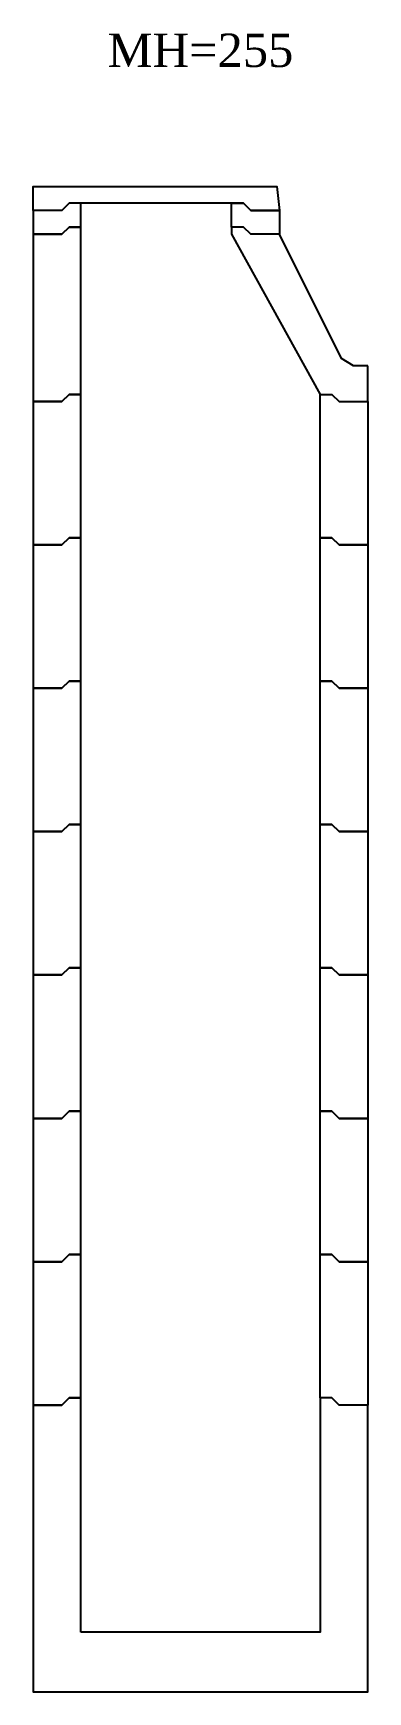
# Model space of a CAD drawing. Header units: millimetres. Extents: x -0.7 to 0.7, y 0 to 6.94.
import ezdxf
from ezdxf.enums import TextEntityAlignment as Align

# ---------------------------------------------------------------- set-up
doc = ezdxf.new("R2010")
doc.units = ezdxf.units.MM
doc.styles.add('custom', font='times.ttf', dxfattribs={"width": 0.8})

# ---------------------------------------------------------------- blocks, each defined once
blk = doc.blocks.new('temel000')
blk.add_lwpolyline([(-0.5, 0.25), (-0.5, 1.23), (-0.55, 1.23), (-0.58, 1.2), (-0.7, 1.2), (-0.7, 0), (0.7, 0), (0.7, 1.2), (0.58, 1.2), (0.55, 1.23), (0.5, 1.23), (0.5, 0.25), (-0.5, 0.25)])
blk = doc.blocks.new('B0.6')
for points in [[(-0.7, 0.6), (-0.7, 0), (-0.58, 0), (-0.55, 0.03), (-0.5, 0.03), (-0.5, 0.63), (-0.55, 0.63), (-0.58, 0.6), (-0.7, 0.6)], [(0.7, 0.6), (0.7, 0), (0.58, 0), (0.55, 0.03), (0.5, 0.03), (0.5, 0.63), (0.55, 0.63), (0.58, 0.6), (0.7, 0.6)]]:
    blk.add_lwpolyline(points)
blk = doc.blocks.new('konik1000')
for points in [[(-0.7, 0.7), (-0.7, 0), (-0.58, 0), (-0.55, 0.03), (-0.5, 0.03), (-0.5, 0.73), (-0.55, 0.73), (-0.58, 0.7), (-0.7, 0.7)], [(0.7, 0.15), (0.64, 0.15), (0.59, 0.18), (0.33, 0.7), (0.21, 0.7), (0.18, 0.73), (0.13, 0.73), (0.13, 0.7), (0.5, 0.03), (0.55, 0.03), (0.58, 0), (0.7, 0), (0.7, 0.15)]]:
    blk.add_lwpolyline(points)
blk = doc.blocks.new('ayarbilezik')
for points in [[(-0.7, 0.1), (-0.7, 0), (-0.58, 0), (-0.55, 0.03), (-0.5, 0.03), (-0.5, 0.13), (-0.55, 0.13), (-0.58, 0.1), (-0.7, 0.1)], [(0.33, 0.1), (0.33, 0), (0.21, 0), (0.18, 0.03), (0.13, 0.03), (0.13, 0.13), (0.18, 0.13), (0.21, 0.1), (0.33, 0.1)]]:
    blk.add_lwpolyline(points)
blk = doc.blocks.new('kapak')
blk.add_lwpolyline([(0.33, 0), (0.21, 0), (0.18, 0.03), (-0.55, 0.03), (-0.58, 0), (-0.7, 0), (-0.7, 0.1), (0.32, 0.1), (0.33, 0)])

msp = doc.modelspace()

# ---------------------------------------------------------------- block references
for name, p in [('kapak', (0, 6.2)), ('ayarbilezik', (0, 6.1)), ('konik1000', (0, 5.4)), ('B0.6', (0, 4.8)), ('B0.6', (0, 4.2)), ('B0.6', (0, 3.6)), ('B0.6', (0, 3)), ('B0.6', (0, 2.4)), ('B0.6', (0, 1.8)), ('B0.6', (0, 1.2)), ('temel000', (0, 0))]:
    msp.add_blockref(name, p)

# ---------------------------------------------------------------- texts
at = {"style": 'custom'}
msp.add_text('MH=255', height=0.14, dxfattribs=at).set_placement((0, 6.8), align=Align.CENTER)

doc.saveas('drawing.dxf')
